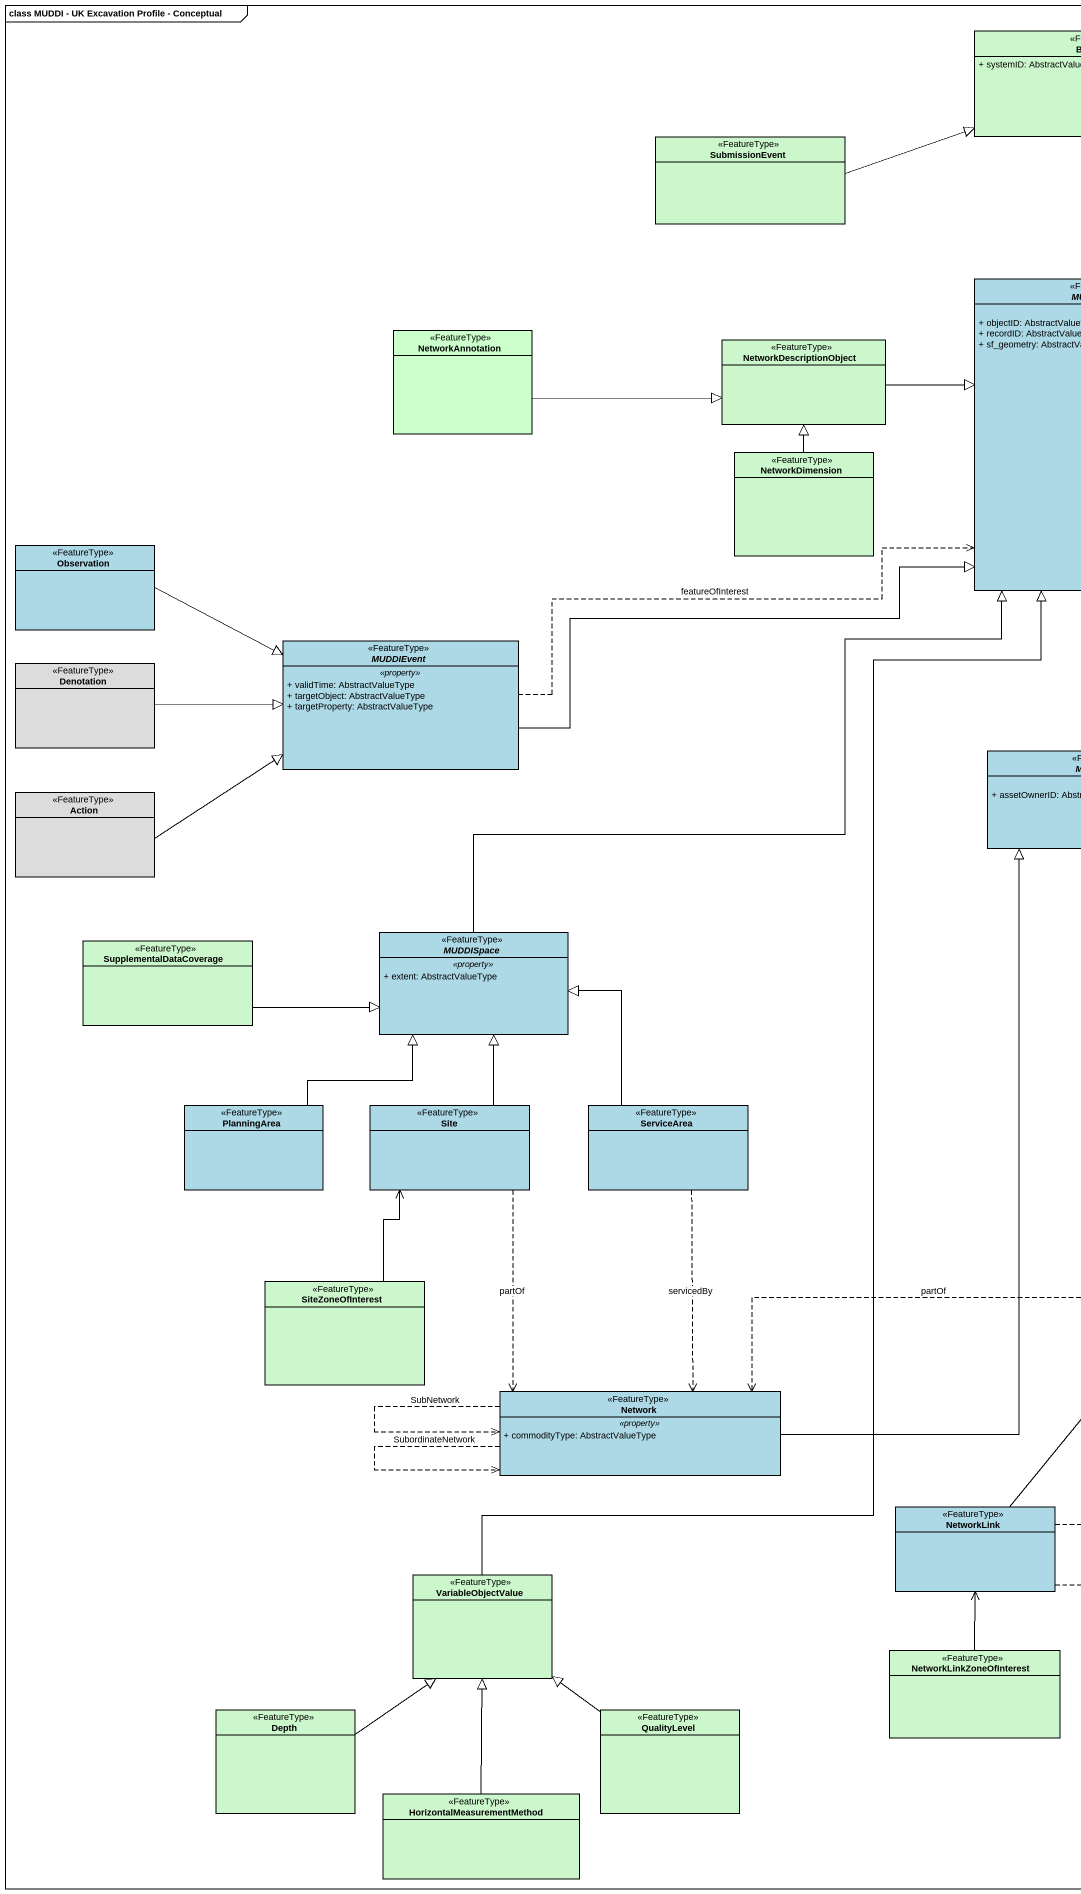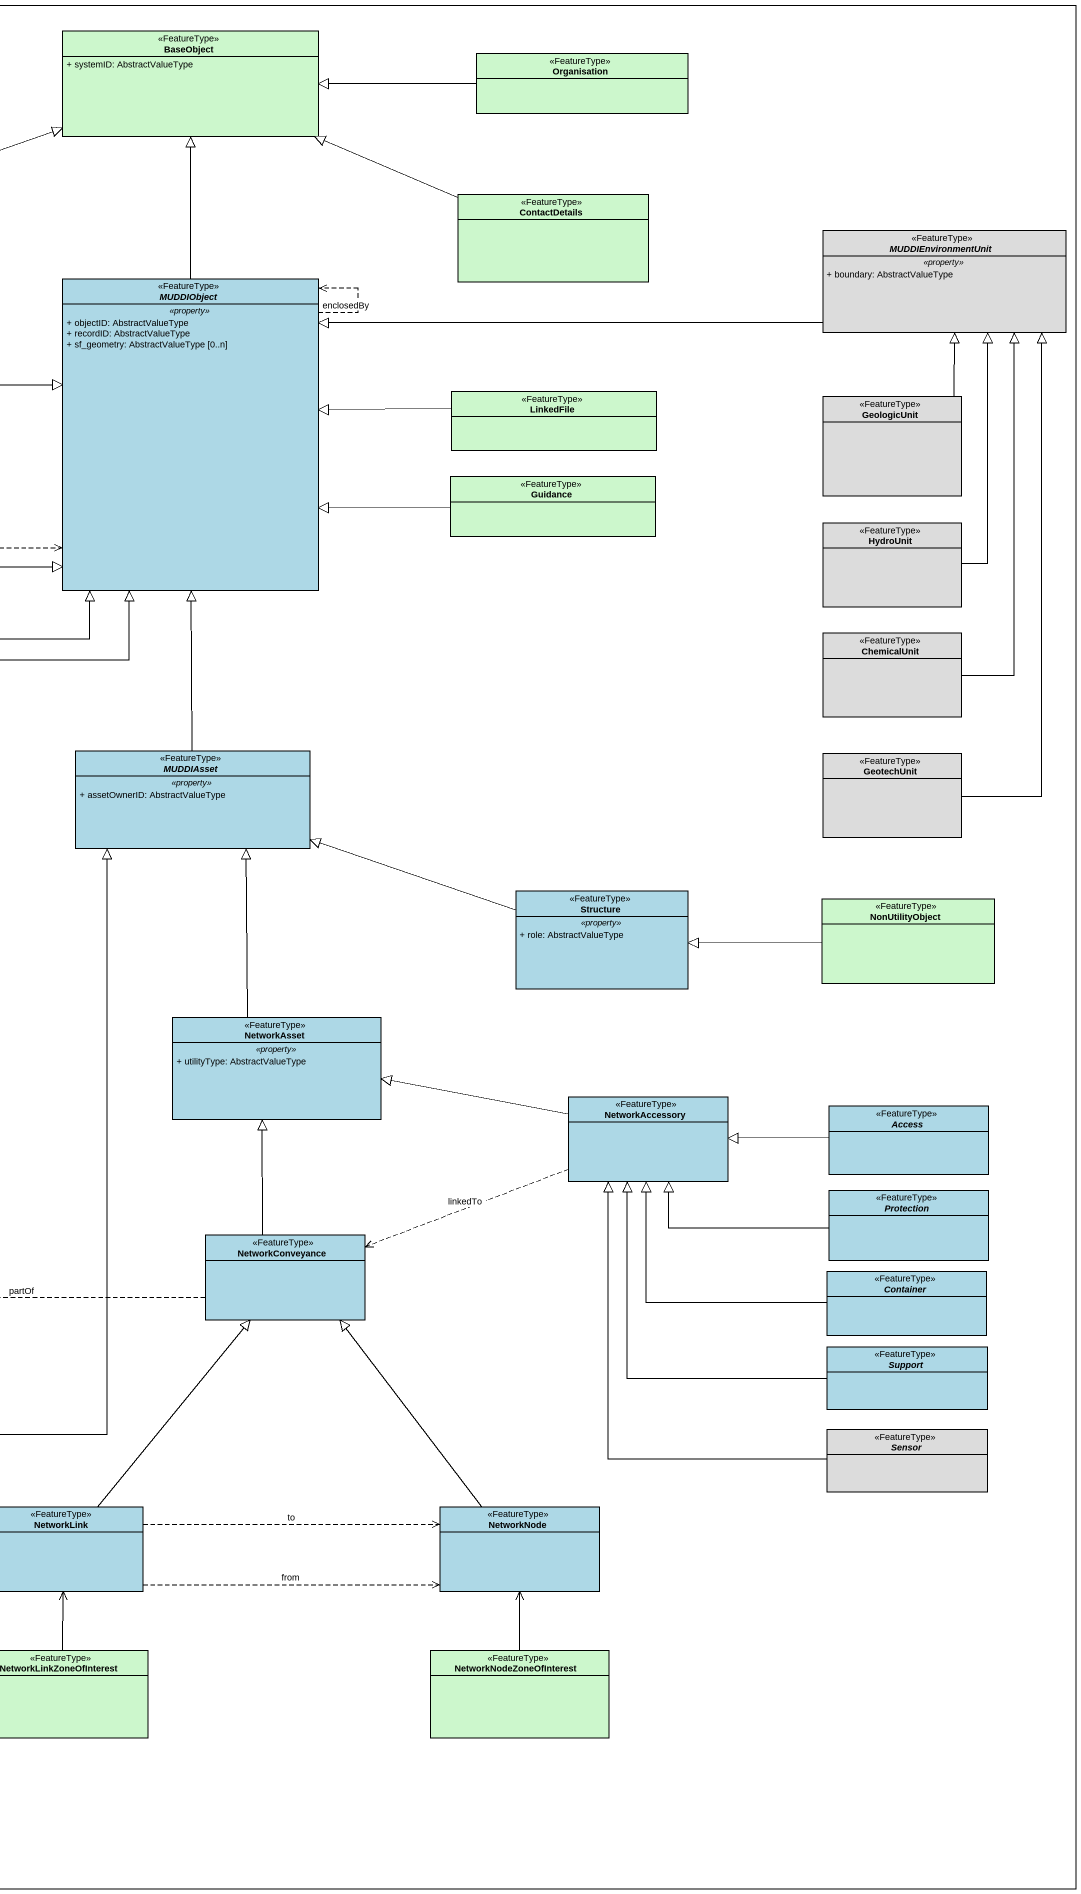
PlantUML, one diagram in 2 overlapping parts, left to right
@startuml
mainframe class MUDDI - UK Excavation Profile - Conceptual
hide circle
hide empty members
skinparam classAttributeIconSize 0
class BaseObject <<FeatureType>> #CCF7CC {
  + systemID: AbstractValueType
}
class Organisation <<FeatureType>> #CCF7CC
class SubmissionEvent <<FeatureType>> #CCF7CC
class ContactDetails <<FeatureType>> #CCF7CC
abstract class MUDDIEnvironmentUnit <<FeatureType>> #DCDCDC {
  .. <<property>> ..
  + boundary: AbstractValueType
}
abstract class MUDDIObject <<FeatureType>> #ADD8E6 {
  .. <<property>> ..
  + objectID: AbstractValueType
  + recordID: AbstractValueType
  + sf_geometry: AbstractValueType [0..n]
}
class NetworkAnnotation <<FeatureType>> #CCFFCC
class NetworkDescriptionObject <<FeatureType>> #CCF7CC
class LinkedFile <<FeatureType>> #CCF7CC
class GeologicUnit <<FeatureType>> #DCDCDC
class NetworkDimension <<FeatureType>> #CCF7CC
class Guidance <<FeatureType>> #CCF7CC
class HydroUnit <<FeatureType>> #DCDCDC
class Observation <<FeatureType>> #ADD8E6
abstract class MUDDIEvent <<FeatureType>> #ADD8E6 {
  .. <<property>> ..
  + validTime: AbstractValueType
  + targetObject: AbstractValueType
  + targetProperty: AbstractValueType
}
class ChemicalUnit <<FeatureType>> #DCDCDC
class Denotation <<FeatureType>> #DCDCDC
abstract class MUDDIAsset <<FeatureType>> #ADD8E6 {
  .. <<property>> ..
  + assetOwnerID: AbstractValueType
}
class GeotechUnit <<FeatureType>> #DCDCDC
class "Action" as Action_ <<FeatureType>> #DCDCDC
class Structure <<FeatureType>> #ADD8E6 {
  .. <<property>> ..
  + role: AbstractValueType
}
class NonUtilityObject <<FeatureType>> #CCF7CC
class SupplementalDataCoverage <<FeatureType>> #CCF7CC
abstract class MUDDISpace <<FeatureType>> #ADD8E6 {
  .. <<property>> ..
  + extent: AbstractValueType
}
class NetworkAsset <<FeatureType>> #ADD8E6 {
  .. <<property>> ..
  + utilityType: AbstractValueType
}
class PlanningArea <<FeatureType>> #ADD8E6
class Site <<FeatureType>> #ADD8E6
class ServiceArea <<FeatureType>> #ADD8E6
class NetworkAccessory <<FeatureType>> #ADD8E6
abstract class Access <<FeatureType>> #ADD8E6
abstract class Protection <<FeatureType>> #ADD8E6
class NetworkConveyance <<FeatureType>> #ADD8E6
class SiteZoneOfInterest <<FeatureType>> #CCF7CC
abstract class Container <<FeatureType>> #ADD8E6
abstract class Support <<FeatureType>> #ADD8E6
class "Network" as Network_ <<FeatureType>> #ADD8E6 {
  .. <<property>> ..
  + commodityType: AbstractValueType
}
abstract class Sensor <<FeatureType>> #DCDCDC
class NetworkLink <<FeatureType>> #ADD8E6
class NetworkNode <<FeatureType>> #ADD8E6
class VariableObjectValue <<FeatureType>> #CCF7CC
class NetworkLinkZoneOfInterest <<FeatureType>> #CCF7CC
class NetworkNodeZoneOfInterest <<FeatureType>> #CCF7CC
class Depth <<FeatureType>> #CCF7CC
class QualityLevel <<FeatureType>> #CCF7CC
class HorizontalMeasurementMethod <<FeatureType>> #CCF7CC
Organisation -left-|> BaseObject
SubmissionEvent -right-|> BaseObject
ContactDetails -left-|> BaseObject
MUDDIEnvironmentUnit -left-|> MUDDIObject
MUDDIObject -up-|> BaseObject
MUDDIObject ..> MUDDIObject : enclosedBy
NetworkAnnotation -right-|> NetworkDescriptionObject
NetworkDescriptionObject -right-|> MUDDIObject
LinkedFile -left-|> MUDDIObject
GeologicUnit -up-|> MUDDIEnvironmentUnit
NetworkDimension -up-|> NetworkDescriptionObject
Guidance -left-|> MUDDIObject
HydroUnit -up-|> MUDDIEnvironmentUnit
Observation -right-|> MUDDIEvent
MUDDIEvent .right.> MUDDIObject : featureOfInterest
MUDDIEvent -right-|> MUDDIObject
ChemicalUnit -up-|> MUDDIEnvironmentUnit
Denotation -right-|> MUDDIEvent
MUDDIAsset -up-|> MUDDIObject
GeotechUnit -up-|> MUDDIEnvironmentUnit
Action_ -right-|> MUDDIEvent
Structure -left-|> MUDDIAsset
NonUtilityObject -left-|> Structure
SupplementalDataCoverage -right-|> MUDDISpace
MUDDISpace -up-|> MUDDIObject
NetworkAsset -up-|> MUDDIAsset
PlanningArea -up-|> MUDDISpace
Site -up-|> MUDDISpace
Site ..> Network_ : partOf
ServiceArea -up-|> MUDDISpace
ServiceArea ..> Network_ : servicedBy
NetworkAccessory -left-|> NetworkAsset
NetworkAccessory .left.> NetworkConveyance : linkedTo
Access -left-|> NetworkAccessory
Protection -left-|> NetworkAccessory
NetworkConveyance -up-|> NetworkAsset
NetworkConveyance .left.> Network_ : partOf
SiteZoneOfInterest -up-> Site
Container -up-|> NetworkAccessory
Support -up-|> NetworkAccessory
Network_ -up-|> MUDDIAsset
Network_ ..> Network_ : SubNetwork
Network_ ..> Network_ : SubordinateNetwork
Sensor -up-|> NetworkAccessory
NetworkLink -up-|> NetworkConveyance
NetworkLink .right.> NetworkNode : from
NetworkLink .right.> NetworkNode : to
NetworkNode -up-|> NetworkConveyance
VariableObjectValue -up-|> MUDDIObject
NetworkLinkZoneOfInterest -up-> NetworkLink
NetworkNodeZoneOfInterest -up-> NetworkNode
Depth -up-|> VariableObjectValue
QualityLevel -up-|> VariableObjectValue
HorizontalMeasurementMethod -up-|> VariableObjectValue
@enduml
